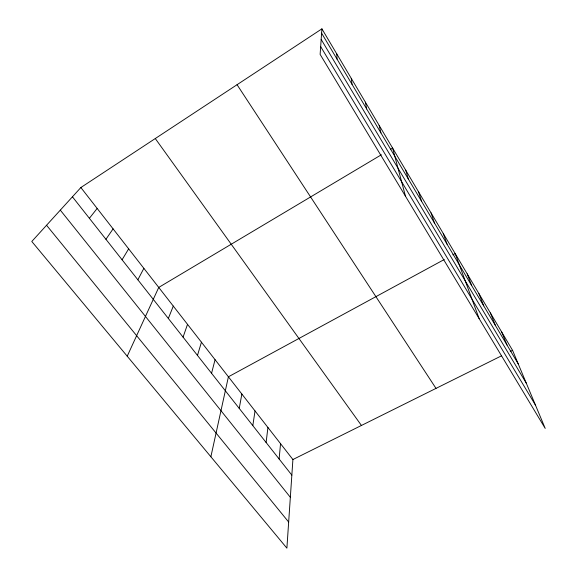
<?xml version="1.0" encoding="UTF-8"?>
<svg xmlns="http://www.w3.org/2000/svg" width="577" height="577" viewBox="0 0 577 577"><rect width="100%" height="100%" fill="white"/><g stroke="black" fill="none" stroke-linecap="round" stroke-linejoin="round"><path stroke-width="0.87" d="M80.867 187.532L292.907 459.53L286.892 548.15L31.793 241.482L80.867 187.532L321.908 28.85L512.556 350.326L545.207 428.408L320.127 54.389L321.908 28.85M279.117 458.975L280.545 443.67M266.112 442.48L267.923 427.478M252.82 425.617L255.027 410.939M239.231 408.386L241.864 394.048M210.872 456.76L228.405 376.795L444.276 259.513M211.564 373.283L215.07 359.68M197.478 355.418L201.438 342.197M183.075 337.148L187.518 324.339M168.347 318.461L173.288 306.084M127.221 356.211L158.74 287.425L381.368 154.773M137.86 279.787L143.868 268.341M122.079 259.773L128.657 248.831M105.93 239.282L113.092 228.867M89.385 218.301L97.167 208.441M390.362 149.407L392.612 148.073L405.487 196.23M452.851 254.861L455.188 253.591L479.162 318.655M292.907 459.53L501.615 355.771M510.212 351.494L512.556 350.326M46.549 225.254L288.666 522.041M60.304 210.136L290.346 497.295M72.435 196.8L291.847 475.131M155.285 138.545L361.44 425.458M237.06 84.711L436.01 388.386M320.668 46.593L535.492 405.169M321.173 39.424L526.361 383.33M321.613 33.163L518.24 363.914M501.601 331.854L507.003 345.017M490.4 312.958L495.506 325.673M478.932 293.628L483.735 305.868M467.197 273.844L471.676 285.586M443.251 233.469L447.038 244.15M431.041 212.87L434.459 222.989M418.534 191.788L421.571 201.301M405.732 170.193L408.357 179.079M379.168 125.404L380.921 132.926M365.392 102.172L366.669 108.959M351.263 78.349L352.042 84.357M336.773 53.913L337.026 59.099"/></g></svg>
